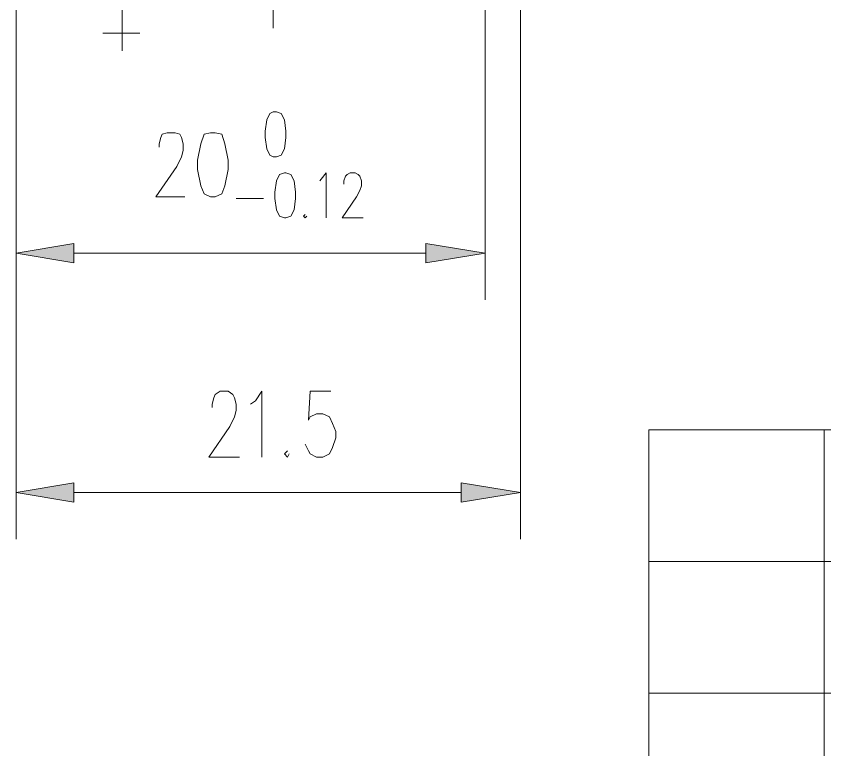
# Model space of a CAD drawing. Header units: millimetres. Extents: x 0 to 275, y 0 to 194.
# Drawn here: x 111.76 to 143.73, y 35.91 to 64.91 of the extents above; entities that cross this region are included whole.
import ezdxf

# ---------------------------------------------------------------- set-up
doc = ezdxf.new("R2010")
doc.units = ezdxf.units.MM

msp = doc.modelspace()

# ---------------------------------------------------------------- hatches: boundary and pattern name
h = msp.add_hatch(color=0)
h.dxf.hatch_style = 2
h.paths.add_polyline_path([(114.046, 55.922333), (114.046, 55.160333), (111.76, 55.541333)])
h = msp.add_hatch(color=0)
h.dxf.hatch_style = 2
h.paths.add_polyline_path([(127.9525, 55.922333), (127.9525, 55.160333), (130.302, 55.541333)])
h = msp.add_hatch(color=0)
h.dxf.hatch_style = 2
h.paths.add_polyline_path([(114.046, 46.460833), (114.046, 45.698833), (111.76, 46.079833)])
h = msp.add_hatch(color=0)
h.dxf.hatch_style = 2
h.paths.add_polyline_path([(129.3495, 46.460833), (129.3495, 45.698833), (131.699, 46.079833)])

# ---------------------------------------------------------------- linework, layer by layer
at = {"color": 0, "lineweight": 0}
for points in [[(111.76, 77.829833), (111.76, 44.238333)], [(131.699, 77.829833), (131.699, 44.238333)], [(121.92, 64.431333), (121.92, 68.495333)], [(111.76, 66.209333), (111.76, 53.699833)], [(130.302, 66.209333), (130.302, 53.699833)], [(115.951, 63.542333), (115.951, 65.891833)], [(116.6495, 64.240833), (115.189, 64.240833)], [(117.4115, 59.732333), (117.4115, 59.859333), (117.475, 60.113333), (117.5385, 60.240333), (117.729, 60.303833), (118.0465, 60.303833), (118.237, 60.240333), (118.3005, 60.113333), (118.364, 59.859333), (118.364, 59.605333), (118.3005, 59.351333), (118.11, 58.970333), (117.2845, 57.763833), (118.4275, 57.763833)], [(123.7615, 58.398833), (123.825, 58.462333), (124.0155, 58.716333), (124.0155, 56.938333)], [(124.714, 58.271833), (124.714, 58.398833), (124.7775, 58.589333), (124.841, 58.652833), (124.968, 58.716333), (125.1585, 58.716333), (125.2855, 58.652833), (125.349, 58.589333), (125.4125, 58.398833), (125.4125, 58.208333), (125.349, 58.017833), (125.222, 57.763833), (124.6505, 56.938333), (125.476, 56.938333)], [(120.4595, 57.700333), (121.539, 57.700333)], [(123.19, 57.065333), (123.1265, 57.001833), (123.19, 56.938333), (123.2535, 57.001833)], [(114.046, 55.541333), (127.9525, 55.541333)], [(119.507, 49.445333), (119.507, 49.572333), (119.5705, 49.826333), (119.634, 49.953333), (119.8245, 50.080333), (120.142, 50.080333), (120.3325, 49.953333), (120.396, 49.826333), (120.4595, 49.572333), (120.4595, 49.318333), (120.396, 49.064333), (120.2055, 48.683333), (119.38, 47.476833), (120.5865, 47.476833)], [(121.031, 49.572333), (121.2215, 49.699333), (121.4755, 50.080333), (121.4755, 47.476833)], [(124.206, 50.080333), (123.3805, 50.080333), (123.317, 48.937333), (123.3805, 49.064333), (123.6345, 49.191333), (123.8885, 49.191333), (124.1425, 49.064333), (124.2695, 48.810333), (124.3965, 48.492833), (124.3965, 48.238833), (124.2695, 47.857833), (124.1425, 47.603833), (123.8885, 47.476833), (123.6345, 47.476833), (123.3805, 47.603833), (123.317, 47.730833), (123.19, 47.984833)], [(136.779, 48.556333), (136.779, 6.900333)], [(143.7005, 27.728333), (143.7005, 48.556333)], [(122.4915, 47.730833), (122.3645, 47.603833), (122.4915, 47.476833), (122.555, 47.603833)], [(129.3495, 46.079833), (114.046, 46.079833)], [(196.2785, 43.349333), (136.779, 43.349333)], [(196.2785, 38.142333), (136.779, 38.142333)]]:
    msp.add_lwpolyline(points, dxfattribs=at)
for points in [[(121.92, 61.129333), (121.793, 61.065833), (121.666, 60.811833), (121.6025, 60.367333), (121.6025, 60.113333), (121.666, 59.668833), (121.793, 59.414833), (121.92, 59.351333), (122.047, 59.351333), (122.2375, 59.414833), (122.3645, 59.668833), (122.428, 60.113333), (122.428, 60.367333), (122.3645, 60.811833), (122.2375, 61.065833), (122.047, 61.129333)], [(119.4435, 60.303833), (119.1895, 60.240333), (119.0625, 59.859333), (118.9355, 59.224333), (118.9355, 58.843333), (119.0625, 58.208333), (119.1895, 57.890833), (119.4435, 57.763833), (119.634, 57.763833), (119.888, 57.890833), (120.015, 58.208333), (120.142, 58.843333), (120.142, 59.224333), (120.015, 59.859333), (119.888, 60.240333), (119.634, 60.303833)], [(122.3645, 58.716333), (122.174, 58.652833), (122.047, 58.398833), (121.9835, 57.954333), (121.9835, 57.700333), (122.047, 57.255833), (122.174, 57.001833), (122.3645, 56.938333), (122.428, 56.938333), (122.6185, 57.001833), (122.7455, 57.255833), (122.809, 57.700333), (122.809, 57.954333), (122.7455, 58.398833), (122.6185, 58.652833), (122.428, 58.716333)], [(114.046, 55.922333), (114.046, 55.160333), (111.76, 55.541333)], [(127.9525, 55.922333), (127.9525, 55.160333), (130.302, 55.541333)], [(270.7005, 48.556333), (270.7005, 6.900333), (136.779, 6.900333), (136.779, 48.556333)], [(114.046, 46.460833), (114.046, 45.698833), (111.76, 46.079833)], [(129.3495, 46.460833), (129.3495, 45.698833), (131.699, 46.079833)]]:
    msp.add_lwpolyline(points, close=True, dxfattribs=at)

doc.saveas('drawing.dxf')
